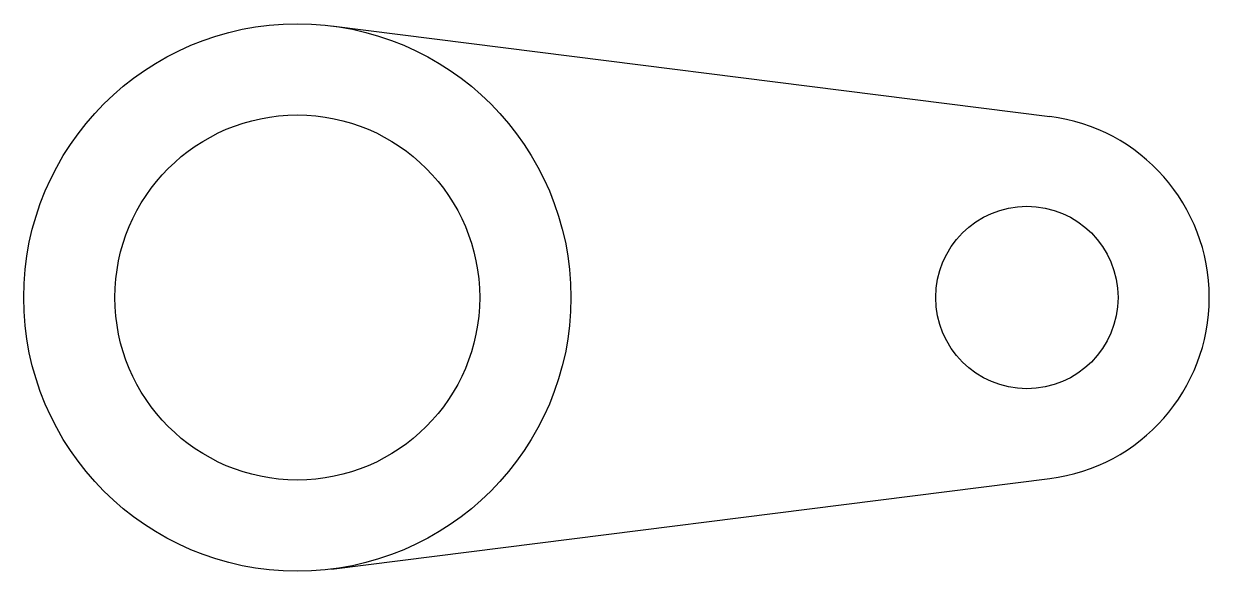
# Model space of a CAD drawing. Header units: millimetres. Extents: x 70 to 200, y 150 to 210.
import ezdxf

# ---------------------------------------------------------------- set-up
doc = ezdxf.new("R2010")
doc.units = ezdxf.units.MM

msp = doc.modelspace()

# ---------------------------------------------------------------- linework, layer by layer
for p, q in [((103.75, 209.76), (182.5, 199.84)), ((103.75, 150.24), (182.5, 160.16))]:
    msp.add_line(p, q)
for centre, radius in [((100, 180), 30), ((100, 180), 20), ((180, 180), 10)]:
    msp.add_circle(centre, radius)
msp.add_arc((180, 180), 20, 277.1808, 82.8192)

doc.saveas('drawing.dxf')
